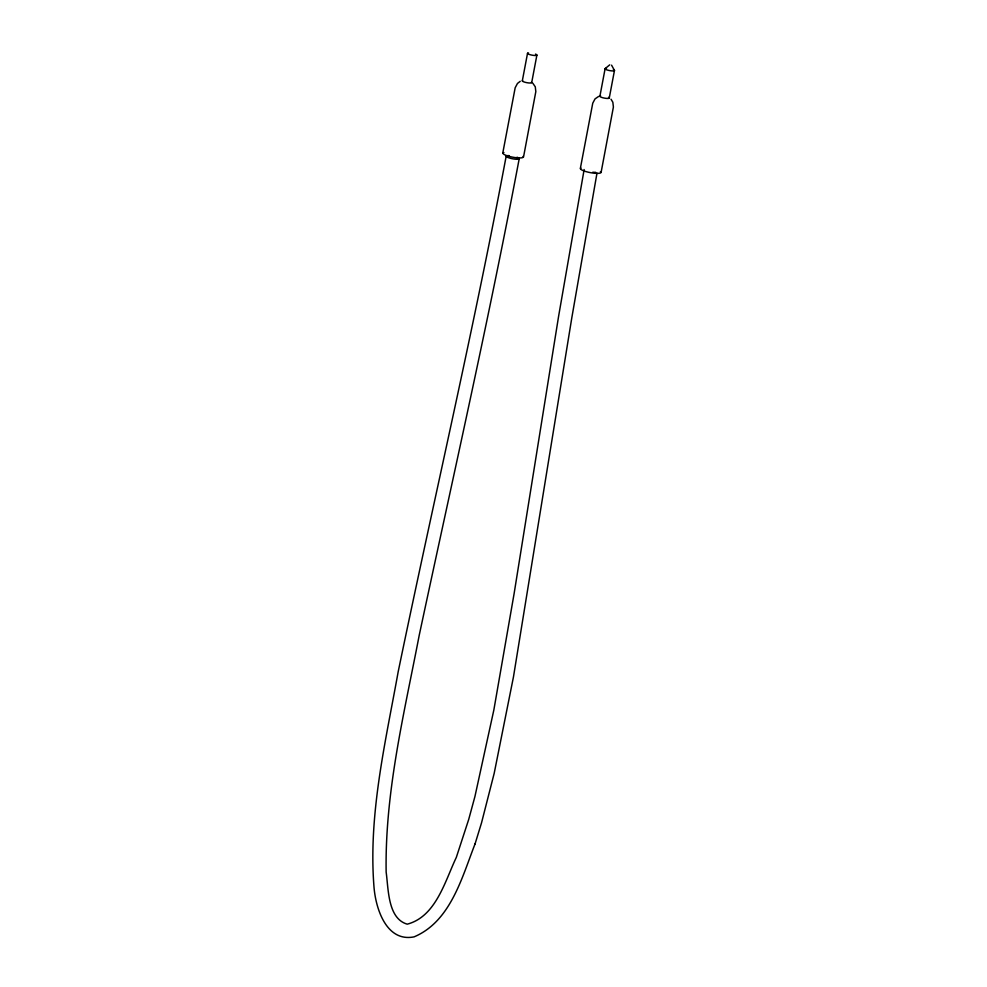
<?xml version="1.0" encoding="UTF-8"?>
<svg xmlns="http://www.w3.org/2000/svg" width="987" height="987" viewBox="0 0 987 987"><rect width="100%" height="100%" fill="white"/><g stroke="black" fill="none" stroke-linecap="round" stroke-linejoin="round"><path stroke-width="1.48" d="M584.144 169.53L558.654 315.976L514.116 593.582L493.833 710.06L474.944 796.46L468.702 819.457L456.315 857.407C444.989 881.169 435.958 916.627 407.236 924.165C387.694 918.527 388.52 889.114 386.151 872.113C384.807 792.067 404.176 713.527 419.191 635.418C453.095 476.585 489.12 318.196 519.236 158.574M596.999 173.07L571.794 317.9L513.462 676.922L494.179 773.364L481.533 822.837L475.043 843.959M502.753 153.17L515.177 87.757L517.472 83.451L520.223 81.316M522.32 80.835L527.527 53.31M531.697 82.612L536.891 55.087M523.517 157.081L535.83 91.594L535.275 86.807L532.77 83.155M580.319 168.592L592.755 103.179L595.038 98.885L598.665 96.405M599.899 96.27L605.093 68.745M609.263 98.034L614.469 70.509M601.083 172.515L613.396 107.028L612.841 102.241L611.015 99.206M506.146 156.304C473.809 328.893 433.725 499.891 398.168 671.826C385.411 742.767 368.176 814.67 374.011 887.227C375.763 908.632 386.386 942.412 414.096 936.86C450.714 921.439 461.941 877.381 475.154 843.651M605.179 68.596L609.732 64.834M611.57 65.179L614.432 70.361M595.642 172.306A6.675 1.369 10.1 0 1 592.805 172.219M517.04 157.217A6.675 1.357 11 0 1 517.2 159.277A6.675 1.357 11 0 1 507.565 157.34A6.675 1.357 11 0 1 509.082 155.613M535.485 54.088A4.762 0.975 10.7 0 1 535.67 55.494A4.762 0.975 10.7 0 1 529.18 54.396A4.762 0.975 10.7 0 1 528.526 52.916M531.487 82.242A4.762 0.975 10.7 0 1 526.873 82.686A4.762 0.975 10.7 0 1 522.604 80.589M523.024 156.402A10.364 2.11 10.7 0 1 512.105 157.069A10.364 2.11 10.7 0 1 503.925 152.541M613.396 69.645A4.762 0.975 10.7 0 1 612.865 70.928A4.762 0.975 10.7 0 1 606.326 69.67A4.762 0.975 10.7 0 1 606.511 68.325M608.485 97.306A4.762 0.975 10.7 0 1 607.696 98.453A4.762 0.975 10.7 0 1 601.539 97.355A4.762 0.975 10.7 0 1 600.614 95.912M600.392 171.639A10.364 2.11 10.7 0 1 590.707 172.7A10.364 2.11 10.7 0 1 581.01 168.135"/></g></svg>
